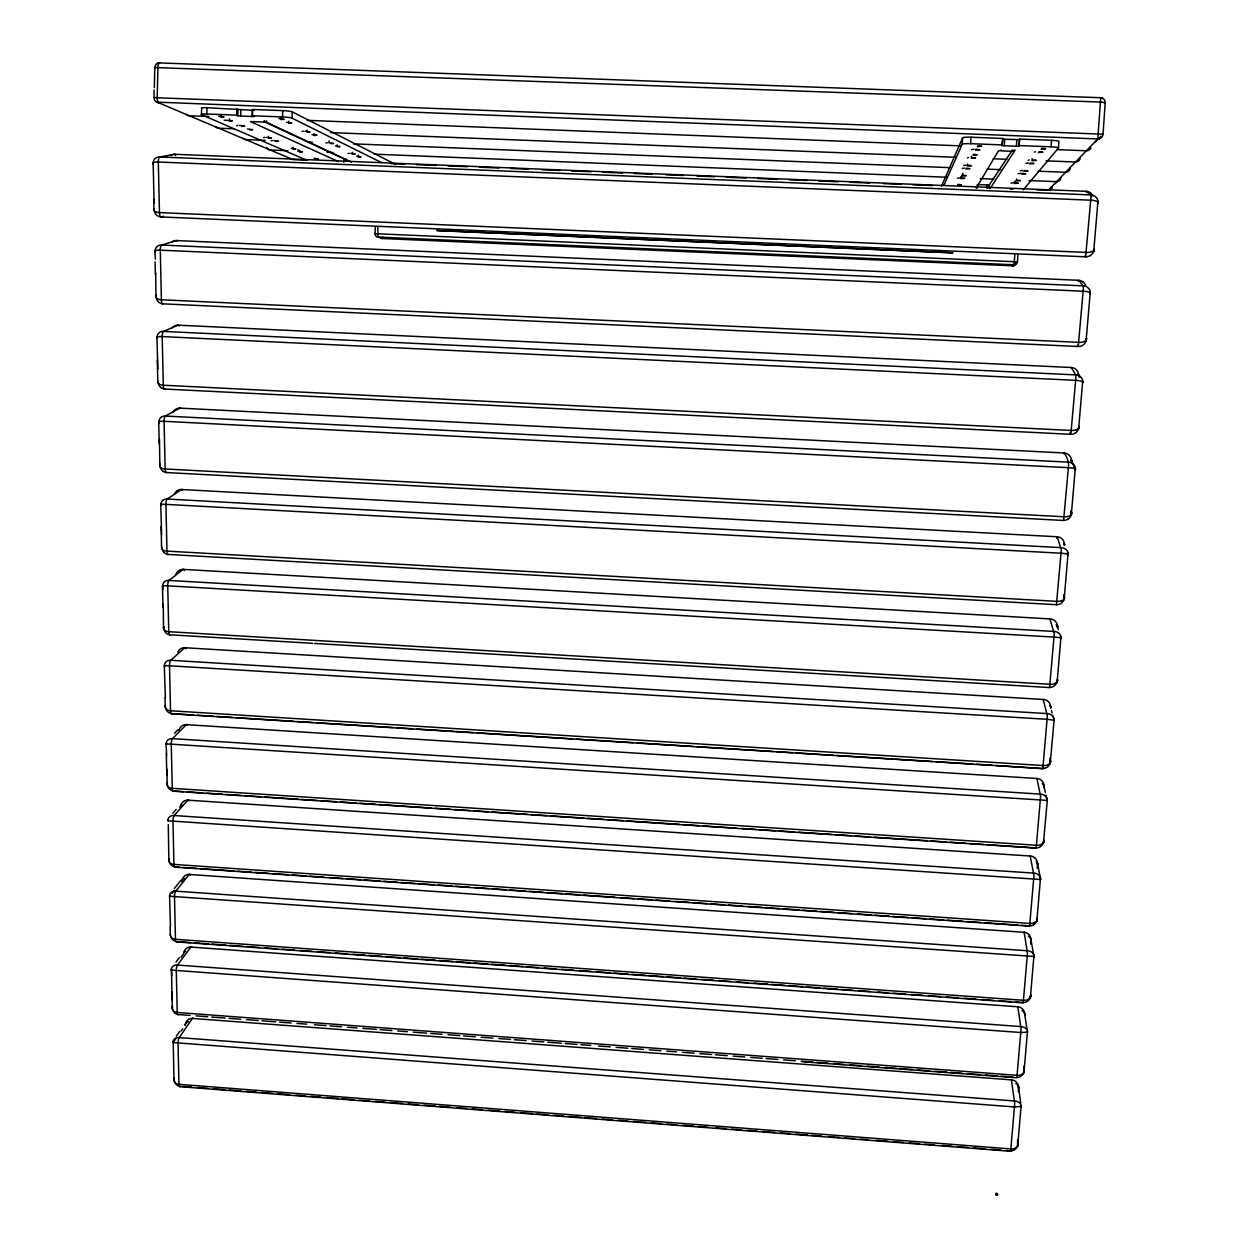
<?xml version="1.0" encoding="UTF-8"?>
<svg xmlns="http://www.w3.org/2000/svg" width="1258" height="1258" viewBox="0 0 1258 1258"><rect width="100%" height="100%" fill="white"/><g stroke="black" fill="none" stroke-linecap="round" stroke-linejoin="round"><path stroke-width="1.5" d="M1012.375 264.51L1013.303 265.815M154.309 87.698L154.828 67.523A4.78 4.576 84.3 0 1 159.53 62.916L1100.734 97.731L1097.778 138.946L1048.228 190.288L1036.45 189.816M154.058 97.762L154.042 89.994M307.235 160.426L201.469 114.651L201.642 108.392A7.862 0.865 4.1 0 1 206.957 107.701L253.644 110.311M201.469 114.651A7.862 0.833 4.1 0 1 206.784 113.991L206.957 107.701M221.078 115.154L221.015 117.23L224.066 116.978L218.688 116.208M229.522 118.912L229.475 120.972L232.494 120.737L224.191 120.202M395.625 164.405L292.312 111.899A7.847 0.865 3.9 0 0 282.767 110.625L252.701 109.462L252.512 115.767L254.431 116.475L253.456 116.585L237.825 115.83L236.74 115.154L236.929 108.848M237.825 115.83L238.014 109.54M240.655 116.035L240.828 109.76M252.087 116.491L252.276 110.201M252.795 121.617L264.023 122.057L264.054 121.02M264.982 121.02L264.023 122.057M266.727 120.862L266.68 122.388L351.469 162.062M268.614 136.336L268.552 138.254L271.445 138.05L266.57 137.374M281.084 117.497L281.021 119.573L284.166 119.337L278.914 118.551M381.426 162.549L292.108 118.189A7.847 0.849 3.9 0 0 282.578 116.931L282.767 110.625M288.758 121.24L288.695 123.284L291.809 123.048L286.635 122.293M292.108 118.189L292.312 111.899M293.177 147.265L293.114 149.104L295.913 148.931L291.29 148.302M298.036 149.435L297.973 151.259L302.533 151.872L299.75 152.045L299.813 150.221M307.046 130.172L306.983 132.153L310.034 131.948L305.065 131.225M314.044 133.584L313.981 135.534L316.985 135.329L312.11 134.637M328.998 140.88L328.936 142.783L333.637 143.459L330.681 143.632M337.144 144.859L337.081 146.73L340.006 146.557L335.367 145.912M343.764 162.282L343.874 158.822L263.897 121.46M345.997 160.82L346.06 159.09M352.46 152.344L352.397 154.168L355.259 153.995L350.793 153.382M358.341 155.221L358.278 157.014L361.109 156.857L356.706 156.244M375.293 227.478L375.073 233.736A3.224 3.129 84.4 0 0 378.092 237.086L382.29 238.501L1012.879 265.815M377.762 227.368L378.092 237.086L1013.964 264.778A3.334 3.271 -44.6 0 0 1017.47 261.633L1017.895 255.217M943.877 185.366L962.197 144.261L962.606 137.814A8.02 0.928 1.9 0 1 971.034 137.201L1002.862 138.443L1001.777 145.629L1017.691 146.321L1019.216 146.227L1019.609 139.088L1051.546 140.314A8.083 0.928 1.7 0 1 1058.89 141.541L1058.45 148.004L1023.257 189.832M961.065 176.796L960.955 178.652L964.823 178.369L961.316 177.928L961.426 176.073M962.433 174.091L962.323 175.963L966.238 175.664L962.7 175.239L962.81 173.352M967.512 164.059L967.402 166.025L971.506 165.694L967.811 165.223M962.197 144.261A8.02 0.896 1.9 0 1 970.626 143.679L971.034 137.201M971.443 156.322L971.318 158.351L975.579 157.989L971.758 157.502M977.104 188.165L977.34 184.627L989.307 184.942L989.087 188.48M987.105 188.574L987.326 185.036M1001.164 149.828L1001.101 150.881L1012.989 151.337L1014.215 150.284M1002.139 145.409L1002.862 138.443M1004.261 145.755L1004.67 139.292L1019.263 139.591M1012.989 151.337L1013.067 150.284M1015.159 150.095L990.062 188.637M1016.401 146.227L1016.826 139.764M1014.514 181.655L1014.404 183.495L1018.351 183.212L1014.939 182.787L1015.049 180.948M1016.527 179.029L1016.417 180.885L1020.411 180.602L1016.967 180.177M1018.854 146.07L1019.609 139.088M1014.829 254.871L1014.027 264.62L1012.47 265.973A3.302 3.239 -44.6 0 0 1015.945 262.843L1016.7 262.246M1032.142 158.712L1032 160.757L1036.419 160.395L1032.661 159.908M1058.45 148.004A8.083 0.896 1.7 0 0 1051.122 146.809L1051.546 140.314M156.888 102.134L1097.778 138.946A5.016 4.859 -46.7 0 0 1103.046 134.197L1105.2 102.857L1102.071 102.118L154.828 67.523M996.289 1194.974L996.32 1193.04L996.273 1194.848L997.484 1195.1L996.273 1194.77M1018.335 1091.834L1018.555 1086.645M1030.852 944.444L1031.088 939.113M1037.237 868.287L1037.473 862.894M1021.103 1105.861L1017.675 1146.117M1030.365 997.688L1033.919 955.86M1036.844 920.95L1040.46 878.32M1043.464 842.907L1047.269 800.654L1044.549 800.23L169.924 744.076L166.072 744.091L166.701 755.806M1057.113 682.213L1060.95 637.004M1078.625 428.852L1082.698 380.844M1086.094 340.934L1090.261 291.919M1093.721 251.16L1097.967 201.123M173.981 1079.49L173.211 1041.498M1018.115 1077.288A7.171 6.966 52.6 0 0 1020.804 1076.298A8.224 7.988 52.6 0 0 1024.342 1069.929A8.161 5.96 12 0 1 1021.354 1074.662A7.108 5.205 12.1 0 1 1017.282 1075.338L177.221 1012.47A6.95 4.828 -13.9 0 1 173.761 1011.228A7.957 5.535 -13.9 0 1 172.456 1006.384L172.236 1007.8L172.079 991.839M1034.17 922.759A7.233 4.938 9.9 0 1 1030.05 923.435L173.934 864.403A7.045 4.576 -11.6 0 1 170.396 863.255A8.083 5.252 -11.6 0 1 169.091 858.664L168.855 860.063L168.273 824.666M167.125 784.111L167 769.283M163.54 627.868L163.241 604.154M159.845 465.523L159.467 439.309M1023.965 1072.602L1027.44 1031.576M155.976 296.746L155.678 273.017M1050.226 763.354L1054.094 720.284L1047.977 719.356L167.534 665.655L164.295 665.907L165.364 697.53M1064.142 599.453L1068.058 553.331M1071.313 515.009L1075.307 467.96M1056.689 538.125L1057.192 536.773A7.391 7.202 11.9 0 1 1061.406 538.361A8.46 8.256 11.9 0 1 1064.457 545.264A8.492 4.702 6.5 0 0 1063.765 543.456M173.934 1079.38L174.17 1078.059A7.894 5.677 -15.3 0 0 175.475 1083.059A6.888 4.953 -15.3 0 0 178.951 1084.317L1011.055 1148.947A7.061 5.331 13.4 0 0 1015.064 1148.224A8.083 6.101 13.3 0 0 1018.052 1143.412A8.161 7.925 55.9 0 1 1014.577 1149.781A7.123 6.903 55.9 0 1 1010.457 1150.771M1017.58 1146.274L1017.596 1139.559M1030.271 997.893L1030.789 995.031A8.224 5.818 10.9 0 1 1027.755 999.638M1023.855 1072.791L1023.855 1066.281M1036.734 921.17L1037.268 918.324A8.303 5.661 9.9 0 1 1034.202 922.79M1050.115 763.606L1049.99 758.102M1043.354 843.159L1043.888 840.313M1057.003 682.496L1057.538 679.65A8.539 5.126 7.6 0 1 1054.424 683.692A7.438 4.466 7.6 0 1 1050.163 684.289L168.761 631.689A7.233 4.151 -8.9 0 1 165.128 630.651A8.287 4.749 -8.9 0 1 163.792 626.5L163.477 627.695M1071.187 515.355L1070.983 510.701M1064.016 599.751L1063.843 594.814M1036.576 779.378L1036.922 778.293L1040.602 796.44L1036.167 848.128L173.305 791.203M1078.499 429.214L1079.05 426.399M1085.968 341.311L1086.519 338.496M1093.579 251.584L1094.13 248.769A8.963 4.041 4.8 0 1 1090.953 251.962A7.831 3.522 4.8 0 1 1086.487 252.433L159.452 212.602A7.564 3.271 -5.7 0 1 155.63 211.8M1023.808 932.854L1024.138 932.005L1027.471 953.218L1023.194 1002.878L176.183 941.88M167.047 783.97L167.314 782.728A8.146 5.095 -10.6 0 0 168.635 787.194A7.108 4.45 -10.6 0 0 172.236 788.31L1036.623 845.266A7.312 4.78 9.1 0 0 1040.791 844.621A8.366 5.488 9 0 0 1043.841 840.313A8.381 8.208 36.4 0 1 1040.24 846.838A7.312 7.155 36.5 0 1 1035.947 847.908L987.326 844.684M382.919 237.086L382.29 238.501A3.192 3.114 84.5 0 1 380.136 237.463M1017.565 1007.202L1017.785 1006.416L1021.04 1029.107L1016.857 1077.792L801.912 1061.689M165.285 706.571L165.537 705.345M1011.448 1080.166L1014.734 1103.549L1010.63 1151.29L179.642 1086.645M1078.185 281.32L1078.609 280.298A7.611 7.312 1.5 0 1 1082.934 281.886M159.766 465.334L160.033 464.202A8.287 7.941 -47.4 0 0 162.644 471.011M1063.812 453.713C1065.762 452.974 1069.756 463.479 1068.388 467.677L1063.592 520.466L166.622 472.552A7.233 6.935 -47.5 0 1 162.675 470.979M155.913 296.526L156.196 295.457A8.586 3.978 -6.2 0 0 157.565 298.917A7.485 3.46 -6.2 0 0 161.386 299.766L1078.924 342.365A7.752 3.727 5.3 0 0 1083.327 341.862A8.885 4.277 5.3 0 0 1086.472 338.496A8.837 8.539 3.1 0 1 1082.651 345.321A7.721 7.438 3.1 0 1 1078.09 346.5L162.895 303.838A7.359 7.013 -41.7 0 1 159.467 302.722M153.932 209.583L153.649 199.362M1049.99 619.392L1054.298 633.607L1049.549 687.56L314.531 643.436M1043.275 699.841L1047.379 715.833L1042.851 768.575L171.591 713.821M1030.239 856.148L1033.95 875.505L1029.61 926.155L174.988 867.155M1085.764 191.782L1086.031 191.31A7.69 7.359 -0.6 0 1 1090.419 192.883M1034.579 857.673A7.139 6.998 38.6 0 0 1030.554 856.038L187.835 800.151A6.856 6.605 -63.6 0 0 183.888 801.189A7.862 7.579 -63.7 0 0 180.271 807.322L181.136 804.884M941.487 186.231L962.606 137.814M1071.077 367.792L1071.329 367.509A7.532 7.281 4.1 0 1 1075.621 369.097A8.633 8.35 4.1 0 1 1078.751 376.048L1079.568 377.353M957.448 178.227L959.665 177.913M962.244 168.509L964.587 168.147M963.691 165.569L966.065 165.191M967.496 157.863L968.471 157.533M971.553 149.639L974.101 149.199M180.224 807.322L181.309 805.151M175.711 1038.872L173.038 1042.52L1014.577 1106.946L1021.056 1106.427M976.224 188.087L998.38 150.944L1000.016 150.787M989.307 184.942L1012.328 150.095M176.34 1036.215L179.69 1031.387M181.152 1030.978L182.693 1028.745M176.041 962.055L179.422 957.542M181.026 957.259L183.353 954.146M1010.992 183.07L1013.303 182.756M1018.115 173.667L1020.537 173.321M1020.269 170.821L1022.723 170.459M1025.899 163.383L1028.446 163.005M1028.258 160.269L1029.327 159.939M1034.438 152.092L1035.554 151.746M153.838 97.621L1103.046 134.197M172.173 893.274L174.579 890.318M174.28 888.51L181.073 880.16M172.739 813.281L176.199 809.413M1049.722 189.298L1052.411 186.514A3.994 3.884 -46.7 0 1 1048.228 190.288M1055.179 183.668L1058.009 180.727M1095.152 142.358L1097.07 140.361M1099.036 138.333L1101.017 136.289M174.532 733.272L177.991 729.782M171.937 999.764L171.575 969.949A7.847 5.236 17.4 0 1 173.793 965.672A6.856 4.576 17.4 0 1 177.488 965.059L1020.946 1026.575A7.108 4.875 0.9 0 1 1024.908 1027.802A8.146 5.582 0.9 0 1 1027.519 1032.566M1017.219 261.837L375.01 233.673L375.78 233.972M1042.74 768.654L996.1 765.493M236.598 125.658L237.966 125.407M263.693 137.562L265.045 137.342M271.005 140.786L272.341 140.566M302.03 131.43L303.477 131.209M325.995 142.972L327.394 142.767M347.947 153.539L349.315 153.35M1099.288 138.474L1097.778 138.946L1099.618 138.553M163.509 216.282L160.977 216.942A7.438 7.045 -39.3 0 1 156.92 215.401A8.523 8.083 -39.3 0 1 154.309 210.888M343.686 158.87L345.117 159.09M1002.547 138.946L1004.67 139.292M157.69 63.12L159.53 62.916A4.828 1.447 88.9 0 0 157.958 67.02L157.187 97.322A4.812 1.447 89.2 0 0 158.508 102.716L291.746 159.09M157.895 63.042L159.53 62.916M1033.982 956.945A8.224 5.803 0.3 0 0 1031.403 951.991A7.171 5.063 0.3 0 0 1027.361 950.749L175.727 891.151A6.919 4.749 18.3 0 0 172.016 891.828A7.941 5.441 18.3 0 0 169.814 896.262L1033.872 956.442M251.631 121.523L250.515 121.617L338.371 161.574M241.74 126.382L244.712 126.162L239.57 125.423M249.65 129.888L252.606 129.668L247.527 128.945M977.262 146.714L981.743 146.29L977.749 145.755M1040.964 149.199L1045.618 148.79L1041.687 148.255M975.5 150.158L979.919 149.749L975.972 149.23M275.785 141.446L278.647 141.258L273.851 140.597M1038.306 152.611L1042.898 152.218L1039.014 151.699M972.953 155.143L977.277 154.765L973.409 154.262M1029.594 163.855L1033.95 163.509L1030.239 163.021M965.892 168.965L969.965 168.635L966.301 168.179M315.679 159.074L318.4 158.933L314.013 158.335M1023.855 171.277L1028.053 170.946L1024.468 170.49M168.116 820.814L1040.602 879.499L1037.457 863.019M1021.669 174.107L1025.805 173.793L1022.251 173.352M957.668 185.083L961.411 184.816L958.014 184.407M206.784 113.991L236.74 115.154M252.512 115.767L282.578 116.931M970.626 143.679L1002.437 144.922M1019.184 145.566L1051.122 146.809M208.922 116.507L189.298 115.736A4.56 4.372 83.7 0 1 186.247 114.289M307.078 120.343L960.735 145.865M1056.924 149.623L1086.362 150.771A4.78 4.639 -46.7 0 0 1090.906 148.035M234.365 128.788L218.672 128.174A4.356 4.183 84 0 1 215.747 126.775M330.429 132.593L955.907 157.297M993.16 158.76L1006.887 159.31M1046.106 160.851L1075.511 162.015A4.56 4.419 -46.7 0 0 1080.292 157.706M265.171 140.33L245.546 139.544A4.167 4.01 84.3 0 1 242.747 138.207M308.32 142.044L312.251 142.201M353.451 143.852L949.869 167.644M987.137 169.138L1000.881 169.688M1038.149 171.167L1065.62 172.267A4.356 4.23 -46.7 0 0 1070.181 168.147M287.878 150.693L270.218 149.985A3.994 3.853 84.6 0 1 266.743 147.375M327.096 152.281L332.977 152.517M374.161 154.168L946.739 177.236M980.076 178.589L993.804 179.139M1029.107 180.554L1056.547 181.655A4.167 4.057 -46.7 0 0 1060.919 177.724M292.972 159.609L304.735 160.096M391.049 163.603L404.793 164.153M416.555 164.625L436.18 165.427M447.942 165.914L467.567 166.701M479.329 167.188L498.954 167.974M510.717 168.462L528.376 169.17M542.104 169.736L559.763 170.443M571.525 170.931L591.15 171.733M602.912 172.204L622.537 173.006M634.299 173.478L651.959 174.202M665.686 174.752L683.346 175.475M697.074 176.026L714.733 176.749M726.511 177.221L746.12 178.023M757.898 178.494L777.507 179.296M789.285 179.768L806.928 180.492M818.706 180.963L838.315 181.765M850.094 182.253L869.703 183.039M883.446 183.605L901.09 184.313M912.868 184.8L932.477 185.586M161.999 388.266A7.296 6.966 -44.4 0 0 164.782 389.036L1070.715 434.309A7.642 7.406 6.3 0 0 1075.197 433.129M1064.189 452.974L179.863 408.127A7.123 6.825 -45.3 0 0 175.711 409.243A8.177 7.831 -45.3 0 0 173.085 411.932M167.031 554.228A7.171 6.888 -50.9 0 0 168.43 554.464L1056.39 604.705A7.485 7.312 15.5 0 0 1060.777 603.557A8.586 8.381 15.4 0 0 1064.52 596.921A8.617 4.922 6.9 0 1 1061.438 600.805M164.546 630.95A8.146 7.847 -54.6 0 0 166.308 633.261A7.108 6.84 -54.6 0 0 170.207 634.818L312.582 643.31M1010.08 189.062L1012.8 189.298M1050.776 707.939L1050.666 706.54L1050.776 707.939A8.319 8.146 24.2 0 0 1047.757 701.068A7.249 7.108 24.1 0 0 1043.621 699.479L184.737 647.728L170.758 660.308A4.419 1.305 -86.1 0 0 169.516 665.749L170.522 710.739L1043.338 765.556A7.375 4.623 8.3 0 0 1047.521 764.927A8.444 5.299 8.3 0 0 1050.603 760.76A8.444 8.271 29.1 0 1 1049.911 763.842M165.647 707.641A8.083 7.8 -58.4 0 0 168.085 712.091A7.061 6.793 -58.5 0 0 171.937 713.648L193.48 714.984M197.412 715.236L213.074 716.211M216.989 716.462L232.667 717.453M236.583 717.705L293.381 721.274M297.297 721.526L312.975 722.501M316.874 722.752L393.078 727.549M396.993 727.784L412.624 728.775M416.524 729.027L453.651 731.354M455.6 731.48L473.15 732.581M477.049 732.832L572.563 738.839M576.463 739.091L632.931 742.645M636.815 742.88L693.237 746.434M697.121 746.67L772.947 751.451M776.831 751.686L792.367 752.677M796.251 752.913L833.142 755.24M837.026 755.476L893.337 759.03M895.287 759.14L932.115 761.467M935.999 761.703L972.843 764.031M976.711 764.266L992.232 765.241M172.283 790.747A6.998 6.746 -62.4 0 0 173.651 790.983L183.353 791.612M187.238 791.88L202.758 792.902M206.642 793.153L222.163 794.175M226.047 794.443L241.567 795.465M245.452 795.716L260.972 796.739M264.856 796.99L297.832 799.176M301.716 799.428L317.236 800.45M321.104 800.717L336.578 801.739M340.462 801.991L355.935 803.013M359.804 803.264L375.293 804.287M379.161 804.538L431.415 807.998M435.284 808.249L450.773 809.271M454.641 809.523L470.303 810.561M474.219 810.812L487.915 811.725M491.831 811.976L527.055 814.303M530.97 814.571L546.632 815.593M550.532 815.86L583.806 818.046M587.722 818.313L603.368 819.335M607.268 819.603L622.899 820.625M626.798 820.892L679.524 824.367M683.424 824.619L699.039 825.657M702.955 825.908L736.15 828.11M742 828.487L755.649 829.399M759.533 829.651L775.132 830.673M779.032 830.94L794.616 831.963M798.515 832.23L831.632 834.416M835.532 834.667L851.116 835.689M855.015 835.957L870.599 836.979M874.499 837.246L927.036 840.706M930.936 840.957L946.488 841.995M950.372 842.247L965.94 843.269M969.824 843.536L983.442 844.433M171.025 864.844A7.973 7.674 -66.2 0 0 171.528 865.347A6.95 6.699 -66.2 0 0 175.318 866.904L179.218 867.155M183.118 867.422L196.767 868.366M200.667 868.633L233.815 870.929M237.715 871.196L251.348 872.14M255.248 872.407L268.897 873.351M272.797 873.618L288.397 874.687M292.296 874.97L305.946 875.898M309.845 876.181L323.463 877.109M329.297 877.518L342.899 878.461M346.783 878.729L360.386 879.656M364.285 879.94L379.837 881.009M383.721 881.276L397.324 882.22M401.208 882.487L414.826 883.415M418.71 883.682L434.262 884.767M438.146 885.034L451.748 885.962M455.632 886.245L469.203 887.173M475.021 887.582L488.591 888.51M492.46 888.777L506.031 889.72M509.915 889.988L525.419 891.057M529.303 891.324L542.874 892.252M546.743 892.535L562.263 893.605M566.131 893.872L579.702 894.8M583.586 895.067L614.816 897.221M620.697 897.63L634.425 898.574M638.341 898.857L652.069 899.8M655.984 900.068L669.712 901.011M675.593 901.42L689.305 902.363M693.237 902.646L706.949 903.59M710.88 903.857L724.592 904.801M728.508 905.068L742.236 906.027M748.101 906.42L761.782 907.364M765.697 907.647L779.394 908.59M783.294 908.858L798.94 909.943M802.856 910.21L816.552 911.154M820.452 911.421L834.148 912.365M838.064 912.632L851.745 913.575M857.61 913.984L871.307 914.928M875.222 915.195L888.887 916.139M892.803 916.422L908.402 917.491M912.317 917.758L925.967 918.702M929.882 918.969L943.531 919.913M947.447 920.18L963.046 921.265M966.962 921.532L980.611 922.476M984.527 922.743L1017.691 925.039M1021.59 925.306L1029.406 925.841A7.249 7.092 43 0 0 1033.62 924.772M190.556 942.556L176.843 941.566A4.324 1.211 -84 0 1 175.46 939.286L174.516 896.765A4.324 1.227 -84.3 0 1 175.727 891.151L189.219 874.452L1024.232 932.304A7.108 6.935 44.8 0 1 1028.226 933.923A8.146 7.957 44.8 0 1 1031.135 940.67L1034.029 956.945M194.471 942.84L208.183 943.83M212.115 944.113L225.827 945.104M229.742 945.387L243.454 946.378M247.386 946.645L259.132 947.494M265.013 947.919L276.776 948.768M282.657 949.192L294.403 950.042M300.285 950.466L312.047 951.315M317.912 951.724L329.627 952.573M335.493 952.998L347.208 953.847M353.073 954.256L364.789 955.105M368.704 955.388L382.369 956.379M386.285 956.646L399.95 957.637M403.849 957.92L417.53 958.91M421.43 959.178L435.111 960.168M439.011 960.452L452.691 961.442M456.575 961.71L470.209 962.7M474.109 962.983L487.742 963.958M491.642 964.241L505.26 965.216M509.16 965.499L522.793 966.49M526.693 966.757L538.377 967.606M544.211 968.031L555.894 968.864M561.744 969.289L573.428 970.122M579.262 970.547L590.961 971.396M596.779 971.805L610.382 972.796M614.266 973.063L627.852 974.054M631.736 974.321L645.338 975.312M649.222 975.595L662.824 976.57M666.709 976.853L680.295 977.828M684.179 978.111L695.831 978.944M701.665 979.369L713.317 980.202M719.136 980.627L730.788 981.46M736.606 981.885L748.243 982.718M754.045 983.143L767.616 984.118M771.484 984.385L785.039 985.36M788.923 985.643L802.478 986.618M806.362 986.901L819.917 987.876M823.786 988.159L837.356 989.134M841.225 989.417L852.845 990.25M858.664 990.675L870.284 991.508M878.037 992.059L887.834 992.766M893.715 993.191L905.461 994.04M911.342 994.465L923.089 995.314M928.97 995.723L940.732 996.572M946.598 996.996L958.36 997.846M964.241 998.27L975.988 999.119M981.869 999.544L993.616 1000.393M999.497 1000.802L1011.259 1001.651M1015.175 1001.934L1023.006 1002.5A7.218 7.029 48.4 0 0 1027.188 1001.447A8.271 8.067 48.4 0 0 1030.742 995.031M190.225 1015.426L178.589 1014.561A4.309 1.179 -83.5 0 1 177.221 1012.47L176.293 970.72A4.309 1.195 -83.8 0 1 177.488 965.059L190.823 947.085L1017.974 1006.793A7.061 6.888 49.7 0 1 1021.921 1008.413A8.083 7.894 49.8 0 1 1024.798 1015.143L1027.015 1029.028M196.059 1015.866L207.696 1016.731M211.58 1017.03L225.182 1018.052M229.05 1018.335L240.703 1019.216M246.537 1019.64L258.173 1020.521M262.057 1020.804L275.644 1021.826M279.528 1022.125L291.18 1022.99M296.998 1023.43L306.716 1024.154M314.484 1024.735L326.089 1025.6M329.958 1025.899L341.563 1026.764M347.365 1027.204L357.052 1027.928M362.854 1028.352L376.394 1029.374M380.262 1029.657L391.867 1030.538M397.685 1030.962L407.356 1031.686M413.159 1032.126L426.698 1033.148M430.566 1033.431L442.187 1034.296M447.99 1034.736L459.673 1035.617M463.589 1035.9L475.335 1036.781M481.201 1037.221L492.932 1038.102M498.797 1038.542L510.544 1039.422M514.443 1039.721L526.19 1040.602M532.055 1041.026L543.786 1041.907M547.702 1042.206L561.398 1043.228M565.314 1043.527L577.045 1044.407M580.96 1044.69L590.741 1045.429M598.541 1046.011L610.24 1046.892M616.09 1047.332L627.789 1048.213M631.689 1048.496L643.388 1049.376M649.238 1049.817L660.953 1050.682M666.803 1051.122L676.552 1051.861M682.402 1052.301L694.101 1053.166M699.951 1053.606L711.651 1054.487M715.55 1054.786L727.25 1055.651M733.1 1056.091L744.767 1056.972M750.601 1057.412L762.269 1058.277M766.153 1058.576L777.821 1059.44M783.655 1059.881L795.323 1060.761M801.157 1061.186L812.841 1062.066M816.725 1062.365L828.393 1063.23M834.227 1063.67L843.945 1064.394M849.779 1064.834L861.447 1065.715M867.281 1066.139L878.949 1067.02M884.767 1067.46L896.404 1068.325M900.272 1068.624L911.924 1069.489M917.742 1069.929L929.379 1070.794M935.197 1071.234L946.834 1072.099M950.718 1072.398L962.354 1073.263M968.173 1073.703L979.809 1074.584M985.627 1075.008L997.28 1075.889M1001.148 1076.172L1012.8 1077.052M182.237 1086.362L191.987 1087.116M197.852 1087.572L207.601 1088.327M213.451 1088.783L225.166 1089.695M229.066 1089.994L240.781 1090.906M246.631 1091.362L256.396 1092.133M262.246 1092.573L271.995 1093.344M277.861 1093.8L289.56 1094.712M295.426 1095.168L305.175 1095.922M311.025 1096.378L320.759 1097.133M326.593 1097.589L338.26 1098.486M342.16 1098.8L353.812 1099.696M359.646 1100.152L369.38 1100.907M375.198 1101.363L384.932 1102.118M390.766 1102.574L402.434 1103.486M408.252 1103.942L417.986 1104.697M423.82 1105.137L435.472 1106.049M439.372 1106.348L451.04 1107.26M456.843 1107.716L466.529 1108.471M472.348 1108.911L482.034 1109.666M487.852 1110.122L499.473 1111.034M505.291 1111.474L514.978 1112.229M520.796 1112.685L532.417 1113.597M536.301 1113.896L547.922 1114.792M553.74 1115.248L563.427 1116.003M569.229 1116.459L580.866 1117.356M584.734 1117.654L596.449 1118.566M602.33 1119.022L612.127 1119.793M617.992 1120.249L627.789 1121.004M633.67 1121.46L645.417 1122.372M651.298 1122.828L661.095 1123.598M666.976 1124.054L676.757 1124.809M682.638 1125.265L694.4 1126.193M698.316 1126.492L708.112 1127.247M715.944 1127.86L725.74 1128.63M731.606 1129.086L741.371 1129.841M747.221 1130.297L756.986 1131.052M762.851 1131.508L774.566 1132.42M780.416 1132.876L790.181 1133.631M796.047 1134.087L807.762 1134.999M811.662 1135.298L821.427 1136.068M829.242 1136.666L839.007 1137.436M844.873 1137.892L854.638 1138.647M860.488 1139.103L868.303 1139.717M876.087 1140.314L887.771 1141.226M893.62 1141.682L903.354 1142.437M909.204 1142.893L918.938 1143.648M924.772 1144.104L934.505 1144.859M942.305 1145.456L952.039 1146.227M957.888 1146.683L967.622 1147.438M973.456 1147.894L985.14 1148.79M990.99 1149.246L1000.723 1150.001M1006.573 1150.457L1010.63 1151.29M254.352 110.106L252.701 109.462M1105.2 102.857A5.032 4.875 -47.8 0 0 1100.608 97.715L1102.055 97.982M1100.608 97.715L1101.489 97.904M377.07 236.74L377.4 236.74M171.261 970.091L1020.883 1032.519L1027.393 1032.158M157.344 102.102L158.508 102.716A4.78 4.576 83.4 0 1 154.184 99.005M1084.836 255.987L1085.623 256.821A7.8 7.485 0.7 0 0 1090.199 255.594M1015.237 262.246L1014.42 261.287L1014.813 262.497M1056.39 604.705L1061.343 549.73L1057.192 536.773L181.514 489.519A7.061 6.777 -48.5 0 0 177.409 490.62M1077.335 345.321L1078.216 346.485L1083.374 288.727L1083.185 285.849L1078.609 280.298L176.45 240.561A7.265 6.903 -40 0 0 172.22 241.725A8.319 7.91 -40 0 0 171.575 242.134M1049.549 687.56L1049.439 687.371A7.422 7.265 21.9 0 0 1053.795 686.239A8.507 8.334 21.8 0 0 1057.491 679.65M1069.992 432.846L1070.825 434.372L1075.873 377.887L1075.7 374.915L1071.329 367.509L178.164 325.162A7.186 6.856 -42.5 0 0 173.981 326.294A8.24 7.862 -42.5 0 0 172.236 327.756M1071.454 460.145L1073.074 464.737M1073.845 466.372L1075.37 469.674A8.759 1.667 1.8 0 0 1072.665 468.165A7.642 1.447 1.8 0 0 1068.388 467.677L164.09 421.304A7.422 1.337 6.2 0 0 160.379 421.383A8.507 1.541 6.2 0 0 159.137 422.641A8.523 6.699 26.9 0 1 161.433 416.98M173.132 1041.797L173.352 1042.3A7.768 5.048 16.7 0 1 175.554 1038.18A6.777 4.403 16.7 0 1 179.218 1037.598L1014.64 1100.97A7.029 4.686 1.4 0 1 1018.587 1102.165A8.067 5.378 1.5 0 1 1021.166 1106.757M171.355 969.415L171.701 975.437M169.531 895.68L170.443 925.967M1067.397 552.97L1068.136 554.935A8.664 1.321 2.3 0 0 1065.432 553.693A7.564 1.164 2.3 0 0 1061.186 553.237L165.93 504.364A7.344 1.069 5.7 0 0 162.266 504.379M167.943 820.232L168.179 820.861A8.02 5.63 19.2 0 1 170.428 816.222A6.998 4.922 19.3 0 1 174.186 815.53L1033.84 873.115A7.249 5.252 -0.5 0 1 1037.881 874.389A8.303 6.023 -0.4 0 1 1040.508 879.499L1040.413 878.886M166.198 743.525L166.433 744.217A8.114 5.834 20.3 0 1 168.698 739.389A7.076 5.095 20.4 0 1 172.488 738.635L1040.476 794.128A7.328 5.457 -1.3 0 1 1044.565 795.433A8.397 6.243 -1.3 0 1 1047.206 800.733L1047.159 799.459M164.405 665.372L164.656 666.111A8.208 6.054 21.6 0 1 166.921 661.095A7.155 5.268 21.7 0 1 170.758 660.293L1047.238 713.601A7.391 5.661 -2.3 0 1 1051.374 714.937A8.476 6.479 -2.3 0 1 1054.031 720.409M1057.333 626.453A8.413 4.906 7.1 0 1 1057.522 627.396L1058.261 629.582M1060.337 636.249L1061.029 638.498A8.57 1.006 2.7 0 0 1058.34 637.507A7.485 0.881 2.7 0 0 1054.141 637.098L167.739 585.835A7.265 0.818 5.3 0 0 164.106 585.788A8.334 0.928 5.3 0 0 162.88 586.511A8.303 6.259 23.1 0 1 165.128 581.29A7.249 5.457 23.2 0 1 168.997 580.441L1054.141 631.453A7.485 5.865 -3.5 0 1 1058.308 632.821A8.57 6.73 -3.4 0 1 1060.981 638.498L1060.903 637.554M162.581 585.709L162.911 589.719M160.725 504.505L161.653 534.76M158.838 421.713L159.09 422.625L158.917 421.43M1051.421 710.408L1052.081 712.877M1052.742 715.377L1053.402 717.878M156.904 337.286L157.863 368.83M154.938 251.16L155.363 259.164M1043.417 784.913A8.256 5.268 8.4 0 1 1044.061 786.942L1045.351 792.398M1045.98 795.166L1047.112 800.009M171.434 969.116L171.575 969.949M169.61 895.381L169.767 896.262M168.022 819.933L168.179 820.861M166.276 743.242L166.433 744.217M1053.937 719.592L1054.078 720.409L1053.984 719.026M164.483 665.073L164.656 666.111M162.659 585.426L162.832 586.511M160.804 504.222L160.977 505.37A8.413 1.227 5.7 0 1 162.235 504.379M1020.694 1102.999L1018.54 1086.739M156.998 337.002L157.171 338.26A8.602 1.856 6.8 0 1 158.429 336.719A7.501 1.62 6.8 0 1 162.203 336.578L1075.732 380.341A7.721 1.745 1.4 0 1 1080.024 380.891A8.853 2.013 1.4 0 1 1082.713 382.668L1082.666 381.378M155.033 250.892L155.206 252.213A8.696 2.186 7.4 0 1 156.464 250.373A7.595 1.903 7.4 0 1 160.269 250.169L1083.232 291.211A7.8 2.076 0.9 0 1 1087.557 291.793A8.948 2.374 0.9 0 1 1090.261 293.869L1090.214 292.438M1068.011 553.882L1068.136 554.935A8.664 6.982 -4.9 0 0 1065.432 549.023A7.564 6.086 -4.9 0 0 1061.186 547.655L167.204 499.049A7.344 5.645 24.9 0 0 163.336 499.961M1075.26 468.511L1075.37 469.674A8.759 7.233 -6.7 0 0 1072.649 463.557A7.642 6.306 -6.7 0 0 1068.372 462.142L165.38 416.052A7.438 5.834 26.9 0 0 161.464 417.011M1064.378 543.896L1064.504 545.264L1064.41 543.708M1057.459 626.012L1057.569 627.396A8.381 8.208 17.5 0 0 1054.534 620.493A7.312 7.155 17.4 0 0 1050.336 618.92L183.133 569.371A7.013 6.746 -52 0 0 179.076 570.456A8.035 7.737 -52 0 0 175.837 574.481M1044.109 786.942L1043.998 785.527L1044.109 786.942A8.256 8.083 31.5 0 0 1041.121 780.102A7.202 7.061 31.4 0 0 1037.017 778.513L186.294 724.655A6.903 6.652 -59.7 0 0 182.3 725.693A7.91 7.627 -59.7 0 0 179.422 728.98M1031.073 939.239L1031.183 940.685A8.114 5.598 10.1 0 0 1030.962 939.584M1024.735 1013.681L1024.845 1015.143A8.035 5.74 11.1 0 0 1024.641 1014.027M1078.688 374.507L1078.798 376.048A8.664 4.293 5.5 0 0 1078.688 375.623M1071.486 459.941L1071.58 461.497M1057.475 625.839L1057.569 627.396M1024.767 1013.571L1024.845 1015.143M1097.919 201.642L1098.014 203.214A9.042 2.752 0.3 0 0 1095.278 200.824A7.894 2.406 0.3 0 0 1090.875 200.195L158.319 162.015A7.674 2.217 8 0 0 154.514 162.298A8.79 2.532 8 0 0 152.878 163.902M158.712 422.153L159.247 444.011M162.471 586.212L162.974 607.299M153.193 164.421L154.089 203.261M155.08 261.837L155.363 274.228M157.313 359.961L157.8 381.882M161.118 526.442L161.574 547.482M166.308 753.4L166.811 775.431M170.129 926.533L170.302 934.961M165.05 697.813L165.223 706.807M179.139 326.058A4.529 1.352 -88.9 0 0 178.164 325.162L163.509 331.404A7.532 6.038 29.3 0 0 159.546 332.427A8.649 6.919 29.3 0 0 157.219 338.26M1079.993 376.378A7.737 6.542 -9 0 0 1075.7 374.9L163.509 331.404A4.623 1.4 -88.8 0 0 162.203 336.594L163.288 385.2A4.576 1.384 -88.4 0 0 164.782 389.021M159.546 384.288A7.422 3.648 -6.8 0 0 163.273 385.215L1071.517 430.472A7.674 3.931 5.8 0 0 1075.873 429.937M161.37 387.904A7.296 6.966 -44.4 0 1 160.788 387.464A8.366 7.988 -44.4 0 1 159.326 385.813M1077.666 374.003A8.664 4.293 5.5 0 1 1078.027 374.397M1080.024 376.346A8.869 7.501 -9 0 1 1082.713 382.668M1075.905 429.953A8.79 4.497 5.8 0 0 1079.002 426.399A8.759 8.492 6.2 0 1 1075.228 433.161M158.948 385.152A8.366 7.988 -44.4 0 1 158.131 381.441M159.514 384.303A8.507 4.183 -6.8 0 1 157.848 381.473M193.276 1018.288A4.214 1.116 -83.5 0 0 192.395 1018.43A6.73 6.463 -74.1 0 0 188.543 1019.405A7.705 7.406 -74.1 0 0 185.036 1025.427A7.784 5.472 -14 0 1 185.524 1024.358M180.287 1086.204A4.293 1.148 -83 0 1 178.951 1084.302L178.038 1043.322A4.293 1.164 -83.3 0 1 179.218 1037.614L192.395 1018.43L1011.825 1079.899A7.013 6.825 53.6 0 1 1015.756 1081.518A8.035 7.815 53.7 0 1 1018.587 1088.217A7.973 5.881 12.2 0 0 1017.297 1084.883M1015.851 1083.5A7.973 5.881 12.2 0 1 1016.385 1083.924M186.263 1023.367A7.784 5.472 -14 0 1 186.719 1022.896M187.772 1022.062A7.784 5.472 -14 0 1 188.354 1021.685M176.592 1084.663A7.815 7.501 -76 0 1 174.422 1081.015M174.28 1080.292A7.815 7.501 -76 0 1 174.217 1078.059M178.966 1085.953A6.825 6.542 -76 0 1 177.158 1085.056M182.473 490.164A4.403 1.305 -87.5 0 0 181.514 489.519L167.204 499.049A4.497 1.352 -87.4 0 0 165.93 504.364L166.968 551.114A4.466 1.337 -87 0 0 168.43 554.464M1061.422 600.789A7.517 4.293 6.9 0 1 1057.145 601.371L166.968 551.114A7.296 3.994 -8.1 0 1 163.304 550.108A8.35 4.576 -8.1 0 1 161.637 547.026M166.355 553.992A7.171 6.888 -50.9 0 1 164.515 552.891M161.024 505.37A8.413 6.479 24.9 0 1 163.304 499.929M163.965 552.419A8.224 7.894 -50.9 0 1 161.92 547.686M174.437 493.969A8.098 7.784 -48.5 0 1 177.378 490.573M184.297 570.613A4.356 1.274 -86.8 0 0 183.133 569.371L168.997 580.457A4.45 1.337 -86.7 0 0 167.739 585.835L168.761 631.689A4.434 1.321 -86.3 0 0 170.207 634.803M1056.091 624.628A8.413 4.906 7.1 0 1 1057.129 625.981M164.248 630.258A8.146 7.847 -54.6 0 1 163.792 626.5M177.142 240.97A4.592 1.368 -89.6 0 0 176.45 240.561L161.606 245.058A7.658 6.227 32.1 0 0 157.612 246.143A8.775 7.139 32 0 0 155.253 252.213M162.895 303.838A4.639 1.415 -89.2 0 1 161.386 299.766L160.285 250.169A4.686 1.431 -89.6 0 1 161.606 245.058L1083.185 285.849A7.847 6.777 -12 0 1 1087.525 287.343A8.979 7.752 -11.9 0 1 1090.261 293.869M158.838 302.313A8.444 8.035 -41.6 0 1 156.244 295.457M1082.965 281.839A8.727 8.397 1.5 0 1 1085.906 286.462M185.885 648.814A4.324 1.258 -86.2 0 0 184.737 647.728A6.95 6.699 -55.8 0 0 180.712 648.798A7.973 7.69 -55.8 0 0 177.787 652.1M171.937 713.632A4.387 1.289 -85.7 0 1 170.522 710.739M170.522 710.739A7.171 4.309 -9.7 0 1 166.921 709.654A8.208 4.922 -9.7 0 1 165.396 705.832M1046.279 767.679A7.359 7.218 29.1 0 0 1046.939 767.317A8.444 8.271 29.1 0 0 1049.565 764.549M1045.587 767.978A7.359 7.218 29.1 0 1 1042.63 768.434M1049.722 705.518A8.334 5.079 7.7 0 1 1050.682 707.452M190.335 875.081A4.246 1.179 -84.5 0 0 189.219 874.452A6.809 6.557 -67.4 0 0 185.303 875.458A7.815 7.532 -67.5 0 0 181.954 880.097M1027.723 999.607A7.171 5.079 10.9 0 1 1023.635 1000.299L175.46 939.286A6.998 4.718 -12.7 0 1 171.953 938.091A8.02 5.394 -12.7 0 1 170.475 933.892M1028.305 936.204A8.114 5.598 10.1 0 1 1028.855 936.612M1029.799 937.525A8.114 5.598 10.1 0 1 1030.774 939.05M181.718 881.559A7.815 7.532 -67.5 0 1 181.797 880.82M173.085 940.025A7.925 7.627 -69.8 0 1 172.126 938.971M171.733 938.374A7.925 7.627 -69.8 0 1 170.711 935.622M175.491 941.33A6.903 6.652 -69.8 0 1 173.651 940.418M182.567 880.065A7.894 5.205 -11.6 0 1 182.976 879.609M183.951 878.744A7.894 5.205 -11.6 0 1 184.517 878.367M187.222 724.938A4.293 1.227 -85.6 0 0 186.294 724.655L172.488 738.65A4.372 1.274 -85.4 0 0 171.261 744.154L172.252 788.294A4.356 1.258 -85.1 0 0 173.651 790.983M171.623 790.511A6.998 6.746 -62.4 0 1 169.846 789.395A8.035 7.737 -62.4 0 1 168.1 787.131M1042.222 783.545A8.256 5.268 8.4 0 1 1043.086 784.442M167.801 786.454A8.035 7.737 -62.4 0 1 167.361 782.728M178.903 730.395A7.91 7.627 -59.7 0 1 179.139 729.671M191.924 947.589A4.23 1.148 -84 0 0 190.823 947.085A6.762 6.51 -70.9 0 0 186.939 948.092A7.752 7.469 -71 0 0 183.637 952.683M1022.015 1010.536A8.035 5.74 11.1 0 1 1022.565 1010.96M1023.493 1011.888A8.035 5.74 11.1 0 1 1024.452 1013.461M174.862 1013.005A7.878 7.564 -73.1 0 1 173.179 1010.724M172.896 1010.048A7.878 7.564 -73.1 0 1 172.456 1006.384M176.623 1014.074A6.872 6.589 -73.1 0 1 174.878 1012.973M183.888 953.108A7.847 5.346 -12.7 0 1 184.234 952.62M185.099 951.677A7.847 5.346 -12.7 0 1 185.602 951.252M175.695 155.489A4.67 1.384 89.7 0 0 174.689 154.294L159.656 156.983A7.784 6.416 35.3 0 0 155.63 158.115A8.916 7.359 35.2 0 0 153.146 162.927M170.428 155.473A7.328 6.935 -37.8 0 1 174.689 154.278L1086.031 191.31L1090.828 194.911A7.957 6.998 -15.9 0 1 1095.215 196.452A9.105 8.02 -15.8 0 1 1097.951 203.198M1094.083 248.769A8.932 8.586 0.6 0 1 1090.23 255.641M153.24 164.421A8.79 2.532 8 0 1 153.02 164.169M155.599 211.816A8.664 3.758 -5.7 0 1 154.042 208.907M1090.434 192.836A8.806 8.429 -0.6 0 1 1092.888 195.949M180.539 408.347A4.466 1.321 -88.2 0 0 179.863 408.127L165.38 416.052A4.56 1.384 -88.1 0 0 164.09 421.304L165.144 468.967A4.513 1.368 -87.7 0 0 166.622 472.552M1064.189 452.974A7.454 7.233 7.5 0 1 1068.435 454.578M1067.916 519.208A7.564 7.359 10.3 0 1 1063.482 520.372M1071.108 460.192A8.57 4.497 6 0 1 1071.533 461.497A8.554 8.303 7.5 0 0 1068.467 454.531M1067.948 519.24A8.664 8.444 10.2 0 0 1071.69 512.525A8.696 4.718 6.3 0 1 1068.592 516.252A7.595 4.12 6.4 0 1 1064.252 516.786L165.144 468.967A7.359 3.821 -7.5 0 1 161.449 468.007A8.429 4.387 -7.4 0 1 160.081 464.202M188.967 800.937A4.261 1.211 -85 0 0 187.835 800.151L174.186 815.53A4.356 1.258 -84.8 0 0 172.975 821.097L173.934 864.403A4.34 1.242 -84.5 0 0 175.318 866.888M1036.167 861.384A8.177 5.425 9.2 0 1 1036.891 862.359M1037.158 862.878A8.177 5.425 9.2 0 1 1037.52 864.45A8.193 8.02 38.6 0 0 1034.611 857.626M1037.221 918.324A8.319 8.13 43 0 1 1033.651 924.803M170.569 864.277A7.973 7.674 -66.2 0 1 169.531 862.359M169.154 860.928A7.973 7.674 -66.2 0 1 169.091 858.664M181.121 805.875A7.957 5.048 -10.6 0 1 182.001 804.994M1091.032 196.61L1085.623 256.821L160.977 216.942A4.718 1.431 -89.9 0 1 159.452 212.602L158.319 162.015A4.765 1.447 89.7 0 1 159.656 156.983L1090.828 194.911L1091.032 196.61M997.484 1193.7L997.39 1195.053L997.484 1193.7M952.731 252.827L436.982 230.544L952.731 252.827"/></g></svg>
